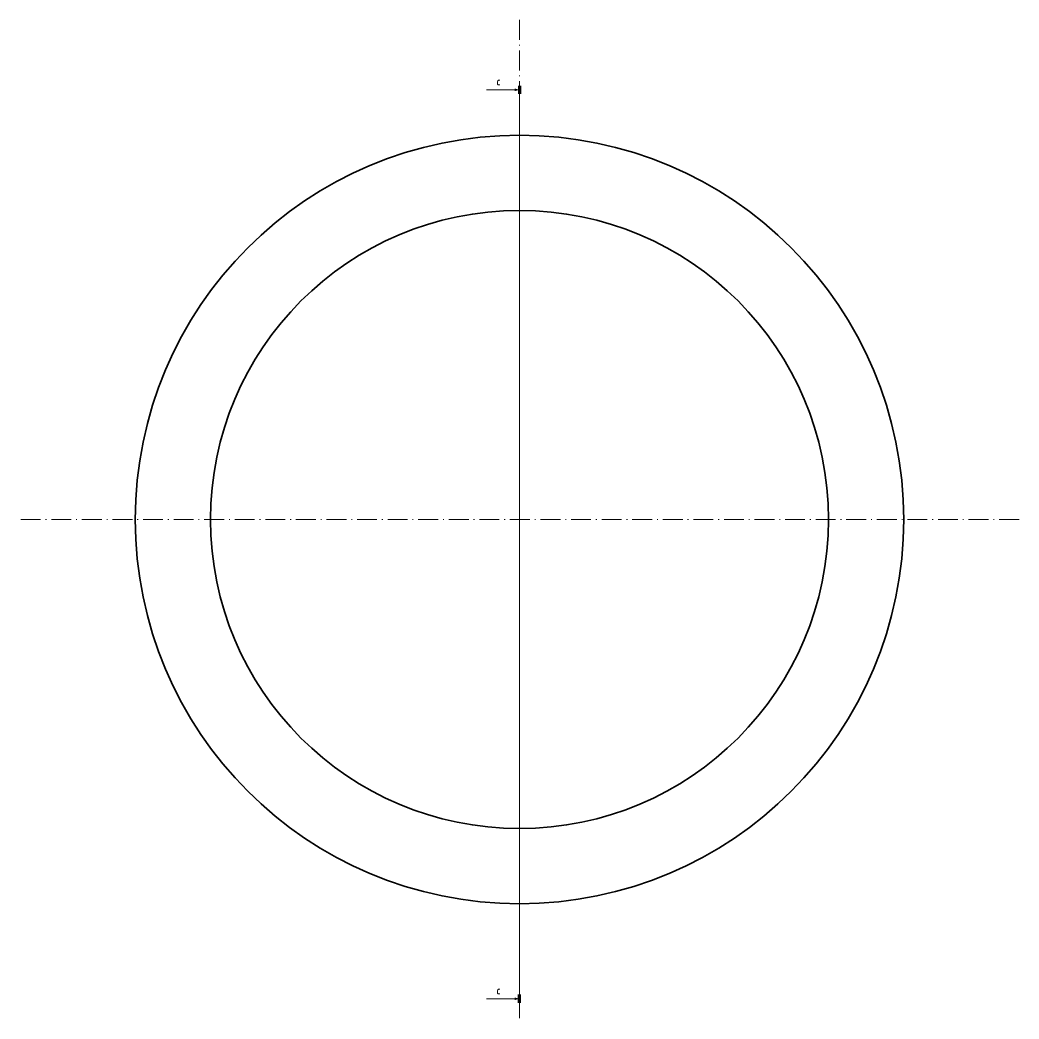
# Model space of a CAD drawing. Extents: x -214 to 8941, y -1198 to 2514.
# Drawn here: x -214 to 391, y -724 to -119 of the extents above; entities that cross this region are included whole.
import ezdxf

# ---------------------------------------------------------------- set-up
doc = ezdxf.new("R2010")
doc.units = 0
doc.linetypes.add('DASHDOT', pattern=[18.5, 12, -3, 0.5, -3])

msp = doc.modelspace()

# ---------------------------------------------------------------- linework, layer by layer
at = {"color": 7, "linetype": 'DASHDOT', "lineweight": 13}
for p, q in [((88.3325, -119.1496), (88.3325, -723.6496)), ((88.3325, -163.8996), (88.3325, -708.8996)), ((390.5825, -421.3996), (-213.9175, -421.3996))]:
    msp.add_line(p, q, dxfattribs=at)
at = {"color": 7, "lineweight": 13}
for p, q in [((85.4347, -161.3996), (68.3325, -161.3996)), ((85.4347, -711.3996), (68.3325, -711.3996))]:
    msp.add_line(p, q, dxfattribs=at)
at = {"color": 7, "lineweight": 100}
for p, q in [((88.3325, -158.8996), (88.3325, -163.8996)), ((88.3325, -713.8996), (88.3325, -708.8996))]:
    msp.add_line(p, q, dxfattribs=at)
at = {"color": 7, "lineweight": 13}
for points in [[(76.4343, -158.4246), (75.6643, -158.4246), (75.3493, -158.3196), (75.2443, -158.2146), (75.1043, -158.0046), (74.9993, -157.6196), (75.0343, -156.4996), (75.2093, -155.9746), (75.3843, -155.7296), (75.5943, -155.6246), (76.4693, -155.6246)], [(76.4343, -708.4246), (75.6643, -708.4246), (75.3493, -708.3196), (75.2443, -708.2146), (75.1043, -708.0046), (74.9993, -707.6196), (75.0343, -706.4996), (75.2093, -705.9746), (75.3843, -705.7296), (75.5943, -705.6246), (76.4693, -705.6246)]]:
    msp.add_lwpolyline(points, dxfattribs=at)
at = {"color": 7, "lineweight": 35}
for radius in [232.5, 186.9881]:
    msp.add_circle((88.3325, -421.3996), radius, dxfattribs=at)
at = {"color": 7, "lineweight": 13}
for points in [[(85.4347, -162.1761), (88.3325, -161.3996), (85.4347, -160.6231)], [(85.4347, -712.176), (88.3325, -711.3996), (85.4347, -710.6232)]]:
    msp.add_solid(points, dxfattribs=at)

doc.saveas('drawing.dxf')
